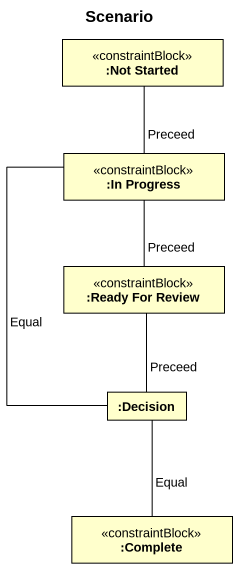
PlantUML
@startuml
title Scenario
rectangle ":Not Started" as Not_Started <<constraintBlock>>
rectangle ":In Progress" as In_Progress <<constraintBlock>>
rectangle ":Ready For Review" as Ready_For_Review <<constraintBlock>>
rectangle ":Decision" as Decision
rectangle ":Complete" as Complete <<constraintBlock>>
Not_Started -- In_Progress : Preceed
In_Progress -- Ready_For_Review : Preceed
Ready_For_Review -- Decision : Preceed
Decision -up- In_Progress : Equal
Decision -- Complete : Equal
@enduml
